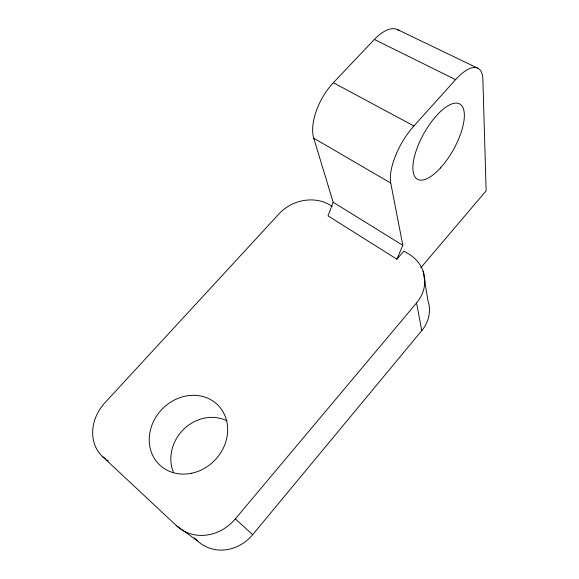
<?xml version="1.0" encoding="UTF-8"?>
<svg xmlns="http://www.w3.org/2000/svg" width="579" height="579" viewBox="0 0 579 579"><rect width="100%" height="100%" fill="white"/><g stroke="black" fill="none" stroke-linecap="round" stroke-linejoin="round"><path stroke-width="0.87" d="M399.293 30.658A41.898 19.664 -63.3 0 0 374.389 39.459L333.366 82.696A42.043 20.634 -61.7 0 0 313.731 138.178L333.171 202.245L328.032 215.858L396.883 259.204L403.925 251.025L409.353 254.398A39.502 34.516 -13.1 0 1 416.554 302.94L421.758 330.616L252.697 534.649A40.993 37.172 -56.7 0 1 197.605 540.967L176.617 525.819L102.519 456.563A41.29 35.015 -46.7 0 1 104.9 402.81L279.179 213.694A37.309 31.201 -20.6 0 1 330.044 205.104L332.151 206.413M396.883 259.204L402.818 245.301L390.753 183.065A44.228 17.906 -60.4 0 1 413.891 125.99L455.593 79.649A44.047 17.037 -61.7 0 1 482.886 79.41L486.136 190.802L420.788 267.795M176.617 525.819A43.736 39.191 -53.8 0 0 235.32 518.907L416.554 302.94M397.274 29.471L477.48 68.069M374.389 39.459L455.593 79.649M333.366 82.696L413.891 125.99M313.731 138.178L390.753 183.065M333.171 202.245L402.818 245.301M102.519 456.563L105.392 458.749M106.825 459.842L108.266 460.935M235.32 518.907L252.697 534.649M194.305 537.891L197.605 540.967M423.126 271.233L427.859 300.349A37.165 33.075 -12.1 0 1 421.758 330.616M173.548 472.602A39.198 35.001 -48.1 0 1 183.876 429.104A39.198 35.001 -48.1 0 1 227.077 420.882M191.837 473.195A41.746 36.701 -46 0 0 220.585 408.173A41.746 36.701 -46 0 0 152.914 422.735A41.746 36.701 -46 0 0 191.837 473.195M440.424 167.99A43.164 16.842 -60.7 0 0 459.965 104.111A43.164 16.842 -60.7 0 0 415.498 152.798A43.164 16.842 -60.7 0 0 440.424 167.99"/></g></svg>
